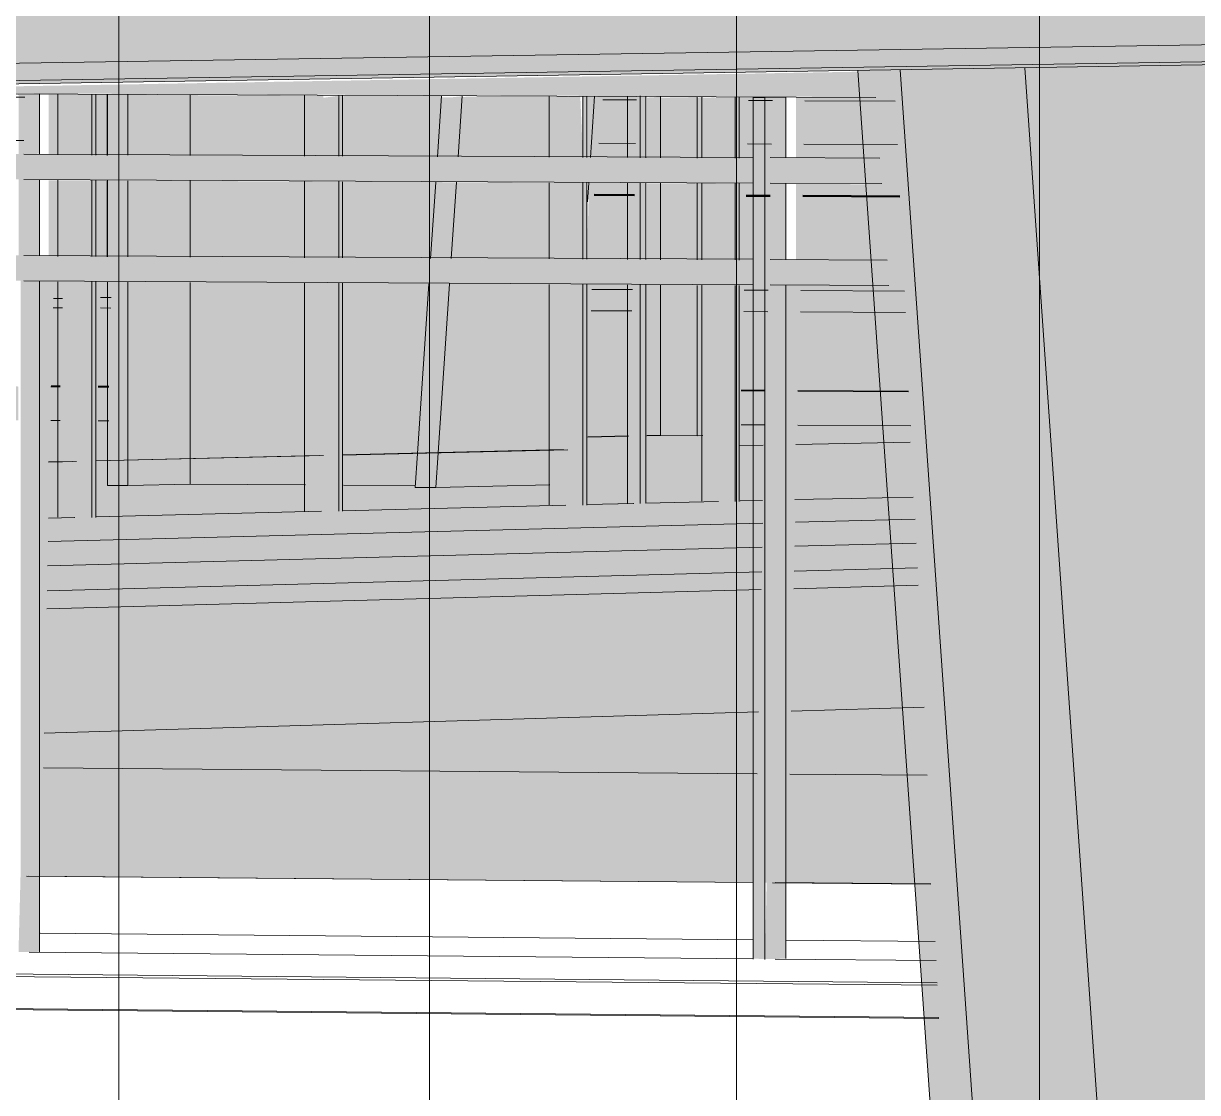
# Model space of a CAD drawing. Header units: inches. Extents: x 31213 to 31218, y -65 to 66.
# Drawn here: x 31217.63098 to 31217.64508, y 65.97853 to 65.99137 of the extents above; entities that cross this region are included whole.
import ezdxf

# ---------------------------------------------------------------- set-up
doc = ezdxf.new("R2010")
doc.units = ezdxf.units.IN
doc.header["$MEASUREMENT"] = 0
for name, pattern in [('Center 1_4_', [0.53125, 0.25, -0.09375, 0.09375, -0.09375]), ('Dash 1_16_', [0.125, 0.0625, -0.0625]), ('Hidden', [0.28125, 0.1875, -0.09375])]:
    doc.linetypes.add(name, pattern=pattern)
for name, color, linetype, lineweight in [('A-DETL', 90, 'Continuous', 9), ('A-FLOR', 192, 'Continuous', 13), ('A-FLOR-CLRS', 90, 'Dash 1_16_', 9), ('A-FLOR-HRAL', 11, 'Continuous', 9), ('A-FLOR-OTLN', 90, 'Continuous', 9), ('A-GLAZ-CURT', 52, 'Continuous', 9), ('A-GLAZ-CWMG', 51, 'Continuous', 9), ('A-PROP-SBCK', 71, 'Hidden', 50), ('A-WALL-PATT', 111, 'Continuous', 13), ('C-BLDG-PADS', 91, 'Continuous', 9), ('C-TOPO', 7, 'Continuous', 9), ('PROP', 3, 'Center 1_4_', 9), ('S-BEAM', 12, 'Continuous', 9), ('S-COLS', 52, 'Continuous', 9)]:
    doc.layers.add(name, color=color, linetype=linetype, lineweight=lineweight)

# ---------------------------------------------------------------- blocks, each defined once
blk = doc.blocks.new('FP_101-Looking South West')
at = {"layer": 'A-WALL-PATT', "lineweight": 9}
for p, q in [((-31660.208211, 65.970326), (-31660.208211, 66.148249)), ((-31660.204479, 65.970517), (-31660.204479, 66.147288)), ((-31660.200794, 65.970706), (-31660.200794, 66.146347)), ((-31660.197156, 65.970892), (-31660.197156, 66.145417))]:
    blk.add_line(p, q, dxfattribs=at)

msp = doc.modelspace()

# ---------------------------------------------------------------- hatches: boundary and pattern name
at = {"layer": 'A-FLOR-HRAL', "lineweight": 5}
h = msp.add_hatch(color=256, dxfattribs=at)
h.paths.add_polyline_path([(31217.794744, 65.989808), (31217.794686, 65.989854), (31217.794625, 65.990022), (31217.794612, 65.990171), (31217.776211, 65.99025), (31217.776211, 65.98989), (31217.79471, 65.989808)], flags=0)
h.paths.add_polyline_path([(31217.641216, 65.990489), (31217.641194, 65.990797), (31217.626934, 65.99055), (31217.641169, 65.990489)], flags=0)
at = {"layer": 'A-FLOR-HRAL', "lineweight": 5, "transparency": 33554466}
h = msp.add_hatch(color=256, dxfattribs=at)
h.paths.add_polyline_path([(31217.628628, 65.986042), (31217.630892, 65.986096), (31217.630892, 65.988274), (31217.628628, 65.988274), (31217.628628, 65.987376)], flags=0)
h.paths.add_polyline_path([(31217.631285, 65.986105), (31217.631622, 65.986113), (31217.631622, 65.98827), (31217.631285, 65.988272), (31217.631285, 65.987376)], flags=0)
h.paths.add_polyline_path([(31217.631622, 65.988578), (31217.631622, 65.989489), (31217.631285, 65.989491), (31217.631285, 65.98858)], flags=0)
h.paths.add_polyline_path([(31217.630892, 65.988582), (31217.630892, 65.989493), (31217.628628, 65.989504), (31217.628628, 65.988594)], flags=0)
h.paths.add_polyline_path([(31217.631622, 65.989797), (31217.631622, 65.990522), (31217.628628, 65.990525), (31217.628628, 65.989811), (31217.630892, 65.9898), (31217.630892, 65.990518), (31217.631285, 65.990518), (31217.631285, 65.989798)], flags=0)
at = {"layer": 'A-FLOR-HRAL', "lineweight": 5}
h = msp.add_hatch(color=256, dxfattribs=at)
h.paths.add_polyline_path([(31217.63105, 65.98022), (31217.631177, 65.980224), (31217.631177, 65.98113), (31217.630948, 65.981132), (31217.630924, 65.980221)], flags=0)
h.paths.add_polyline_path([(31217.630987, 65.988587), (31217.631177, 65.988591), (31217.631177, 65.989499), (31217.630924, 65.9895), (31217.630924, 65.988587)], flags=0)
h.paths.add_polyline_path([(31217.630987, 65.989805), (31217.631177, 65.989808), (31217.631177, 65.990529), (31217.630924, 65.990525), (31217.630924, 65.989805)], flags=0)
h = msp.add_hatch(color=256, dxfattribs=at)
h.paths.add_polyline_path([(31217.631395, 65.985435), (31217.631805, 65.985439), (31217.631805, 65.988269), (31217.631622, 65.98827), (31217.631622, 65.986113), (31217.631395, 65.986108), (31217.631395, 65.985442)], flags=0)
h.paths.add_polyline_path([(31217.631622, 65.988578), (31217.631622, 65.989489), (31217.631395, 65.98949), (31217.631395, 65.98858)], flags=0)
h.paths.add_polyline_path([(31217.631622, 65.989797), (31217.631622, 65.990522), (31217.631395, 65.990518), (31217.631395, 65.989798)], flags=0)
at = {"layer": 'A-FLOR-HRAL', "lineweight": 5, "transparency": 33554466}
h = msp.add_hatch(color=256, dxfattribs=at)
h.paths.add_polyline_path([(31217.631622, 65.986113), (31217.631622, 65.98827), (31217.63157, 65.988271), (31217.63157, 65.986113)], flags=0)
h.paths.add_polyline_path([(31217.631622, 65.988578), (31217.631622, 65.989489), (31217.63157, 65.989489), (31217.63157, 65.988579)], flags=0)
h.paths.add_polyline_path([(31217.631622, 65.989797), (31217.631622, 65.990522), (31217.63157, 65.990518), (31217.63157, 65.989797)], flags=0)
at = {"layer": 'A-FLOR-HRAL', "lineweight": 5}
h = msp.add_hatch(color=256, dxfattribs=at)
h.paths.add_polyline_path([(31217.631805, 65.988577), (31217.631805, 65.989488), (31217.631622, 65.989489), (31217.631622, 65.988578)], flags=0)
h.paths.add_polyline_path([(31217.631805, 65.989796), (31217.631805, 65.990521), (31217.631622, 65.990518), (31217.631622, 65.989797)], flags=0)
at = {"layer": 'A-FLOR-HRAL', "lineweight": 5, "transparency": 33554466}
h = msp.add_hatch(color=256, dxfattribs=at)
h.paths.add_polyline_path([(31217.631622, 65.986113), (31217.634585, 65.986184), (31217.634585, 65.988254), (31217.631622, 65.98827), (31217.631622, 65.987376)], flags=0)
h.paths.add_polyline_path([(31217.634585, 65.988562), (31217.634585, 65.989474), (31217.631622, 65.989489), (31217.631622, 65.988578), (31217.632769, 65.988572)], flags=0)
h.paths.add_polyline_path([(31217.634585, 65.989782), (31217.634585, 65.990506), (31217.631622, 65.990518), (31217.631622, 65.989797), (31217.632769, 65.989791)], flags=0)
at = {"layer": 'A-FLOR-HRAL', "lineweight": 5}
h = msp.add_hatch(color=256, dxfattribs=at)
h.paths.add_polyline_path([(31217.631852, 65.988577), (31217.631852, 65.989488), (31217.631805, 65.989488), (31217.631805, 65.988577)], flags=0)
h.paths.add_polyline_path([(31217.631852, 65.989796), (31217.631852, 65.990521), (31217.631805, 65.990518), (31217.631805, 65.989796)], flags=0)
h = msp.add_hatch(color=256, dxfattribs=at)
h.paths.add_polyline_path([(31217.634359, 65.98551), (31217.634768, 65.985514), (31217.634768, 65.988253), (31217.634585, 65.988225), (31217.634585, 65.986184), (31217.634359, 65.986179), (31217.634359, 65.985516)], flags=0)
h.paths.add_polyline_path([(31217.634585, 65.988562), (31217.634585, 65.989474), (31217.634359, 65.989476), (31217.634359, 65.988564)], flags=0)
h.paths.add_polyline_path([(31217.634585, 65.989782), (31217.634585, 65.990506), (31217.634359, 65.990503), (31217.634359, 65.989783)], flags=0)
at = {"layer": 'A-FLOR-HRAL', "lineweight": 5, "transparency": 33554466}
h = msp.add_hatch(color=256, dxfattribs=at)
h.paths.add_polyline_path([(31217.634585, 65.986184), (31217.634585, 65.988254), (31217.634534, 65.988225), (31217.634534, 65.986184)], flags=0)
h.paths.add_polyline_path([(31217.634585, 65.988562), (31217.634585, 65.989474), (31217.634534, 65.989475), (31217.634534, 65.988563)], flags=0)
h.paths.add_polyline_path([(31217.634585, 65.989782), (31217.634585, 65.990506), (31217.634534, 65.990503), (31217.634534, 65.989783)], flags=0)
at = {"layer": 'A-FLOR-HRAL', "lineweight": 5}
h = msp.add_hatch(color=256, dxfattribs=at)
h.paths.add_polyline_path([(31217.634768, 65.988561), (31217.634768, 65.989474), (31217.634585, 65.989474), (31217.634585, 65.988562)], flags=0)
h.paths.add_polyline_path([(31217.634768, 65.989782), (31217.634759, 65.990505), (31217.634585, 65.99048), (31217.634585, 65.989782)], flags=0)
at = {"layer": 'A-FLOR-HRAL', "lineweight": 5, "transparency": 33554466}
h = msp.add_hatch(color=256, dxfattribs=at)
h.paths.add_polyline_path([(31217.634585, 65.986184), (31217.637518, 65.986254), (31217.637518, 65.988238), (31217.634585, 65.988225), (31217.634585, 65.987376)], flags=0)
h.paths.add_polyline_path([(31217.637518, 65.988547), (31217.637518, 65.98946), (31217.634585, 65.989474), (31217.634585, 65.988562), (31217.637155, 65.988549)], flags=0)
h.paths.add_polyline_path([(31217.637518, 65.989768), (31217.637518, 65.990493), (31217.634585, 65.99048), (31217.634585, 65.989782), (31217.637155, 65.98977)], flags=0)
at = {"layer": 'A-FLOR-HRAL', "lineweight": 5}
h = msp.add_hatch(color=256, dxfattribs=at)
h.paths.add_polyline_path([(31217.634814, 65.988561), (31217.634814, 65.989473), (31217.634768, 65.989474), (31217.634768, 65.988561)], flags=0)
h.paths.add_polyline_path([(31217.634814, 65.989781), (31217.634814, 65.990505), (31217.634768, 65.990503), (31217.634768, 65.989782)], flags=0)
h = msp.add_hatch(color=256, dxfattribs=at)
h.paths.add_polyline_path([(31217.637293, 65.985583), (31217.6377, 65.985587), (31217.6377, 65.988237), (31217.637518, 65.988225), (31217.637518, 65.986254), (31217.637293, 65.986249), (31217.637293, 65.98559)], flags=0)
h.paths.add_polyline_path([(31217.637518, 65.988547), (31217.637518, 65.98946), (31217.637293, 65.989461), (31217.637293, 65.988548)], flags=0)
h.paths.add_polyline_path([(31217.637518, 65.989768), (31217.637518, 65.990493), (31217.637293, 65.99049), (31217.637293, 65.989769)], flags=0)
h = msp.add_hatch(color=256, dxfattribs=at)
h.paths.add_polyline_path([(31217.6377, 65.988546), (31217.6377, 65.989459), (31217.637518, 65.98946), (31217.637518, 65.988547)], flags=0)
h.paths.add_polyline_path([(31217.6377, 65.989767), (31217.637669, 65.990493), (31217.637518, 65.990492), (31217.637518, 65.989768)], flags=0)
h = msp.add_hatch(color=256, dxfattribs=at)
h.paths.add_polyline_path([(31217.637746, 65.988545), (31217.637746, 65.989459), (31217.6377, 65.989459), (31217.6377, 65.988546)], flags=0)
h.paths.add_polyline_path([(31217.637746, 65.989767), (31217.637746, 65.990493), (31217.6377, 65.990493), (31217.6377, 65.989767)], flags=0)
h = msp.add_hatch(color=256, dxfattribs=at)
h.paths.add_polyline_path([(31217.638387, 65.988542), (31217.638387, 65.989456), (31217.638235, 65.989456), (31217.638235, 65.988543)], flags=0)
h.paths.add_polyline_path([(31217.638387, 65.989764), (31217.638387, 65.990494), (31217.638235, 65.990493), (31217.638235, 65.989765)], flags=0)
h = msp.add_hatch(color=256, dxfattribs=at)
h.paths.add_polyline_path([(31217.638455, 65.988542), (31217.638455, 65.989455), (31217.638387, 65.989456), (31217.638387, 65.988542)], flags=0)
h.paths.add_polyline_path([(31217.638455, 65.989764), (31217.638455, 65.990494), (31217.638387, 65.990493), (31217.638387, 65.989764)], flags=0)
h = msp.add_hatch(color=256, dxfattribs=at)
h.paths.add_polyline_path([(31217.639529, 65.988536), (31217.639529, 65.98945), (31217.639128, 65.989452), (31217.639128, 65.988538)], flags=0)
h.paths.add_polyline_path([(31217.639529, 65.989759), (31217.639529, 65.990484), (31217.639128, 65.990483), (31217.639128, 65.989761)], flags=0)
at = {"layer": 'A-FLOR-HRAL', "lineweight": 5, "transparency": 33554466}
h = msp.add_hatch(color=256, dxfattribs=at)
h.paths.add_polyline_path([(31217.639281, 65.986298), (31217.639281, 65.988228), (31217.639232, 65.988225), (31217.639232, 65.986298)], flags=0)
h.paths.add_polyline_path([(31217.639281, 65.988537), (31217.639281, 65.989451), (31217.639232, 65.989452), (31217.639232, 65.988537)], flags=0)
h.paths.add_polyline_path([(31217.639281, 65.98976), (31217.639281, 65.990488), (31217.639232, 65.990483), (31217.639232, 65.98976)], flags=0)
h = msp.add_hatch(color=256, dxfattribs=at)
h.paths.add_polyline_path([(31217.639281, 65.986298), (31217.639866, 65.986309), (31217.639866, 65.988225), (31217.639281, 65.988225), (31217.639281, 65.987376)], flags=0)
h.paths.add_polyline_path([(31217.640257, 65.986317), (31217.641629, 65.986344), (31217.641498, 65.988216), (31217.640257, 65.988223), (31217.640257, 65.987376)], flags=0)
h.paths.add_polyline_path([(31217.641476, 65.988525), (31217.641412, 65.989441), (31217.640257, 65.989446), (31217.640257, 65.988532)], flags=0)
h.paths.add_polyline_path([(31217.639866, 65.988534), (31217.639866, 65.989448), (31217.639281, 65.989451), (31217.639281, 65.988537)], flags=0)
h.paths.add_polyline_path([(31217.641391, 65.98975), (31217.64134, 65.990481), (31217.639281, 65.990483), (31217.639281, 65.98976), (31217.639866, 65.989757), (31217.639866, 65.990478), (31217.640257, 65.990481), (31217.640257, 65.989755)], flags=0)
at = {"layer": 'A-FLOR-HRAL', "lineweight": 5}
h = msp.add_hatch(color=256, dxfattribs=at)
h.paths.add_polyline_path([(31217.639577, 65.988536), (31217.639577, 65.98945), (31217.639529, 65.98945), (31217.639529, 65.988536)], flags=0)
h.paths.add_polyline_path([(31217.639577, 65.989758), (31217.639577, 65.990484), (31217.639529, 65.990483), (31217.639529, 65.989759)], flags=0)
for points in [[(31217.639885, 65.980138), (31217.639885, 65.990485), (31217.639744, 65.990486), (31217.639744, 65.98014)], [(31217.631177, 65.98113), (31217.631177, 65.988282), (31217.630948, 65.988283), (31217.630948, 65.981132)], [(31217.631395, 65.986108), (31217.631622, 65.986113), (31217.631622, 65.98827), (31217.631395, 65.988272), (31217.631395, 65.987376)], [(31217.631805, 65.985446), (31217.631852, 65.985447), (31217.631852, 65.988269), (31217.631805, 65.988269), (31217.631805, 65.98561)], [(31217.634359, 65.986179), (31217.634585, 65.986184), (31217.634585, 65.988254), (31217.634359, 65.988225), (31217.634359, 65.987376)], [(31217.634768, 65.98552), (31217.634814, 65.985521), (31217.634814, 65.988253), (31217.634768, 65.988225), (31217.634768, 65.98561)], [(31217.637293, 65.986249), (31217.637518, 65.986254), (31217.637518, 65.988238), (31217.637293, 65.988225), (31217.637293, 65.987376)], [(31217.6377, 65.985594), (31217.637746, 65.98561), (31217.637746, 65.988237), (31217.6377, 65.988225), (31217.6377, 65.98561)], [(31217.638235, 65.985607), (31217.638387, 65.985608), (31217.638387, 65.988233), (31217.638235, 65.988225), (31217.638235, 65.985609)], [(31217.638387, 65.985611), (31217.638455, 65.985612), (31217.638455, 65.988233), (31217.638387, 65.988225), (31217.638387, 65.985935)], [(31217.639128, 65.985628), (31217.639529, 65.985632), (31217.639529, 65.988227), (31217.639128, 65.988225), (31217.639128, 65.985635)], [(31217.639529, 65.985638), (31217.639577, 65.985639), (31217.639577, 65.988227), (31217.639529, 65.988225), (31217.639529, 65.985935)], [(31217.640135, 65.981052), (31217.640135, 65.988233), (31217.639907, 65.988234), (31217.639907, 65.981054)]]:
    msp.add_hatch(color=256, dxfattribs=at).paths.add_polyline_path(points, flags=0)
h = msp.add_hatch(color=256, dxfattribs=at)
h.paths.add_polyline_path([(31217.64001, 65.980137), (31217.640135, 65.980142), (31217.640135, 65.981052), (31217.639907, 65.981054), (31217.639885, 65.980138)], flags=0)
h.paths.add_polyline_path([(31217.639947, 65.98854), (31217.640135, 65.988543), (31217.640135, 65.989455), (31217.639885, 65.989457), (31217.639885, 65.98854)], flags=0)
h.paths.add_polyline_path([(31217.639947, 65.989762), (31217.640135, 65.989765), (31217.640135, 65.990489), (31217.639885, 65.990485), (31217.639885, 65.989762)], flags=0)
h = msp.add_hatch(color=256, dxfattribs=at)
h.paths.add_polyline_path([(31217.79471, 65.9887), (31217.79471, 65.989027), (31217.776211, 65.989115), (31217.776211, 65.98879), (31217.794638, 65.9887)], flags=0)
h.paths.add_polyline_path([(31217.641289, 65.98945), (31217.641267, 65.989756), (31217.601311, 65.989945), (31217.601311, 65.989645), (31217.637038, 65.989471)], flags=0)
h = msp.add_hatch(color=256, dxfattribs=at)
h.paths.add_polyline_path([(31217.79471, 65.987389), (31217.79471, 65.987717), (31217.776211, 65.987815), (31217.776211, 65.98749), (31217.794638, 65.98739)], flags=0)
h.paths.add_polyline_path([(31217.641374, 65.988226), (31217.641353, 65.988532), (31217.601311, 65.988745), (31217.601311, 65.988445), (31217.637038, 65.98825)], flags=0)
at = {"layer": 'A-FLOR-HRAL', "lineweight": 5, "transparency": 33554466}
for points in [[(31217.639907, 65.981054), (31217.639907, 65.988235), (31217.630948, 65.988284), (31217.630948, 65.981132), (31217.637038, 65.981079)], [(31217.641877, 65.981036), (31217.641374, 65.988227), (31217.639907, 65.988235), (31217.639907, 65.981054)], [(31217.639907, 65.981054), (31217.639939, 65.981055), (31217.639907, 65.985953)]]:
    msp.add_hatch(color=256, dxfattribs=at).paths.add_polyline_path(points, flags=0)
at = {"layer": 'A-GLAZ-CURT', "transparency": 33554458}
h = msp.add_hatch(color=256, dxfattribs=at)
h.paths.add_polyline_path([(31217.638633, 65.98854), (31217.638633, 65.989454), (31217.638469, 65.989454), (31217.638469, 65.988541)], flags=0)
h.paths.add_polyline_path([(31217.638248, 65.988542), (31217.638248, 65.989455), (31217.637774, 65.989458), (31217.637759, 65.988903), (31217.637759, 65.988544)], flags=0)
h.paths.add_polyline_path([(31217.638633, 65.989762), (31217.638633, 65.990204), (31217.638469, 65.990204), (31217.638469, 65.989763)], flags=0)
h.paths.add_polyline_path([(31217.638248, 65.989764), (31217.638248, 65.990493), (31217.637844, 65.990492), (31217.637795, 65.989766)], flags=0)
h.paths.add_polyline_path([(31217.638053, 65.993603), (31217.638633, 65.993612), (31217.638633, 66.002247), (31217.638053, 65.993605)], flags=0)
h = msp.add_hatch(color=256, dxfattribs=at)
h.paths.add_polyline_path([(31217.637759, 65.986404), (31217.638248, 65.986416), (31217.638248, 65.988233), (31217.637759, 65.988224), (31217.637759, 65.987375)], flags=0)
h.paths.add_polyline_path([(31217.638469, 65.986421), (31217.638633, 65.986425), (31217.638633, 65.988231), (31217.638469, 65.988224), (31217.638469, 65.987375)], flags=0)
at = {"layer": 'A-GLAZ-CWMG', "lineweight": 5}
h = msp.add_hatch(color=256, dxfattribs=at)
h.paths.add_polyline_path([(31217.639072, 65.988537), (31217.639072, 65.989451), (31217.638633, 65.989454), (31217.638633, 65.98854)], flags=0)
h.paths.add_polyline_path([(31217.639072, 65.98976), (31217.639072, 65.99049), (31217.638633, 65.990482), (31217.638633, 65.989762)], flags=0)
h.paths.add_polyline_path([(31217.638633, 65.993609), (31217.639072, 65.993621), (31217.639072, 66.006046), (31217.638888, 66.006046), (31217.638633, 66.002247), (31217.638633, 65.993612)], flags=0)
h = msp.add_hatch(color=256, dxfattribs=at)
h.paths.add_polyline_path([(31217.639141, 65.988537), (31217.639141, 65.989451), (31217.639072, 65.989451), (31217.639072, 65.988537)], flags=0)
h.paths.add_polyline_path([(31217.639141, 65.98976), (31217.639141, 65.990489), (31217.639072, 65.990482), (31217.639072, 65.98976)], flags=0)
h.paths.add_polyline_path([(31217.639072, 65.993615), (31217.639246, 65.993645), (31217.639246, 66.006044), (31217.639072, 66.006046), (31217.639072, 65.993618)], flags=0)
h = msp.add_hatch(color=256, dxfattribs=at)
h.paths.add_polyline_path([(31217.638633, 65.98854), (31217.638633, 65.989454), (31217.638469, 65.989454), (31217.638469, 65.988541)], flags=0)
h.paths.add_polyline_path([(31217.638633, 65.989762), (31217.638633, 65.990494), (31217.638469, 65.990482), (31217.638469, 65.989763)], flags=0)
h.paths.add_polyline_path([(31217.638292, 65.993605), (31217.638633, 65.993612), (31217.638633, 66.002247), (31217.638292, 65.997162), (31217.638292, 65.993605)], flags=0)
h = msp.add_hatch(color=256, dxfattribs=at)
h.paths.add_polyline_path([(31217.631988, 65.988572), (31217.631988, 65.989483), (31217.63191, 65.989483), (31217.63191, 65.988572)], flags=0)
h.paths.add_polyline_path([(31217.631453, 65.988575), (31217.631453, 65.989486), (31217.631343, 65.989486), (31217.631343, 65.988575)], flags=0)
h.paths.add_polyline_path([(31217.631988, 65.989791), (31217.631988, 65.990516), (31217.63191, 65.990513), (31217.63191, 65.989791)], flags=0)
h.paths.add_polyline_path([(31217.631453, 65.989793), (31217.631453, 65.990518), (31217.631343, 65.990513), (31217.631343, 65.989794)], flags=0)
h = msp.add_hatch(color=256, dxfattribs=at)
h.paths.add_polyline_path([(31217.632037, 65.988571), (31217.632037, 65.989483), (31217.631988, 65.989483), (31217.631988, 65.988572)], flags=0)
h.paths.add_polyline_path([(31217.632037, 65.98979), (31217.632037, 65.990516), (31217.631988, 65.990513), (31217.631988, 65.989791)], flags=0)
for points in [[(31217.638633, 65.986425), (31217.638633, 65.988231), (31217.638469, 65.988224), (31217.638469, 65.986426)], [(31217.639072, 65.986422), (31217.639072, 65.988228), (31217.638633, 65.988224), (31217.638633, 65.986425)], [(31217.639072, 65.986422), (31217.639141, 65.986424), (31217.639141, 65.988228), (31217.639072, 65.988224), (31217.639072, 65.987375)]]:
    msp.add_hatch(color=256, dxfattribs=at).paths.add_polyline_path(points, flags=0)
h = msp.add_hatch(color=256, dxfattribs=at)
h.paths.add_polyline_path([(31217.632007, 65.986601), (31217.632007, 65.987007), (31217.63188, 65.987007), (31217.63188, 65.986601)], flags=0)
h.paths.add_polyline_path([(31217.631423, 65.986604), (31217.631423, 65.98701), (31217.631313, 65.987011), (31217.631313, 65.986605)], flags=0)
h.paths.add_polyline_path([(31217.630921, 65.986607), (31217.630921, 65.987013), (31217.629663, 65.987021), (31217.629663, 65.986615)], flags=0)
at = {"layer": 'A-GLAZ-CWMG'}
h = msp.add_hatch(color=256, dxfattribs=at)
h.paths.add_polyline_path([(31217.641639, 65.986541), (31217.64161, 65.986949), (31217.640281, 65.986957), (31217.640281, 65.986549), (31217.641564, 65.986541)], flags=0)
h.paths.add_polyline_path([(31217.63989, 65.986552), (31217.63989, 65.986959), (31217.639602, 65.986961), (31217.639602, 65.986553)], flags=0)
at = {"layer": 'S-BEAM', "lineweight": 5}
h = msp.add_hatch(color=256, dxfattribs=at)
h.paths.add_polyline_path([(31217.601123, 65.990429), (31217.652157, 65.991228), (31217.652157, 65.992226), (31217.601123, 65.991518), (31217.601123, 65.990573)], flags=0)
h.paths.add_polyline_path([(31217.776162, 65.993171), (31217.801744, 65.993572), (31217.801744, 65.994303), (31217.776162, 65.993948)], flags=0)
h.paths.add_polyline_path([(31217.891116, 65.994972), (31217.903958, 65.995173), (31217.903958, 65.995722), (31217.891116, 65.995543), (31217.891116, 65.995064)], flags=0)
h = msp.add_hatch(color=256, dxfattribs=at)
h.paths.add_polyline_path([(31217.601123, 65.990209), (31217.652384, 65.99103), (31217.652157, 65.991228), (31217.601123, 65.990429), (31217.601123, 65.99023)], flags=0)
h.paths.add_polyline_path([(31217.776162, 65.993014), (31217.801843, 65.993425), (31217.801673, 65.99357), (31217.776162, 65.993171)], flags=0)
h.paths.add_polyline_path([(31217.891116, 65.994856), (31217.904092, 65.995064), (31217.903958, 65.995173), (31217.891116, 65.994972)], flags=0)
msp.add_hatch(color=256, dxfattribs=at).paths.add_polyline_path([(31217.601123, 65.990169), (31217.652356, 65.990993), (31217.652384, 65.99103), (31217.601123, 65.990209)], flags=0)
at = {"layer": 'S-COLS', "lineweight": 5}
h = msp.add_hatch(color=256, dxfattribs=at)
h.paths.add_polyline_path([(31217.646791, 65.971482), (31217.650002, 65.971645), (31217.64997, 65.990955), (31217.643006, 65.990842), (31217.644358, 65.971514)], flags=0)
h.paths.add_polyline_path([(31217.642822, 65.993465), (31217.650002, 65.993548), (31217.64997, 66.012263), (31217.641494, 66.012449), (31217.642751, 65.99448)], flags=0)
h.paths.add_polyline_path([(31217.650002, 66.01499), (31217.64997, 66.033571), (31217.639974, 66.034172), (31217.6413, 66.015224), (31217.64997, 66.014991)], flags=0)
h.paths.add_polyline_path([(31217.650002, 66.036432), (31217.64997, 66.054879), (31217.638446, 66.056012), (31217.639769, 66.0371), (31217.64997, 66.036434)], flags=0)
h.paths.add_polyline_path([(31217.650002, 66.057874), (31217.64997, 66.076187), (31217.63691, 66.07797), (31217.63823, 66.059095), (31217.64997, 66.057878)], flags=0)
h.paths.add_polyline_path([(31217.650002, 66.079316), (31217.64997, 66.097495), (31217.635365, 66.100046), (31217.636683, 66.081209), (31217.64997, 66.079321)], flags=0)
h.paths.add_polyline_path([(31217.650002, 66.100758), (31217.650002, 66.118797), (31217.636042, 66.121768), (31217.634743, 66.120375), (31217.635042, 66.120312), (31217.63434, 66.119644), (31217.633998, 66.119577), (31217.635127, 66.103443), (31217.64997, 66.100764)], flags=0)
h.paths.add_polyline_path([(31217.650002, 66.1222), (31217.650002, 66.136732), (31217.638745, 66.124665), (31217.645598, 66.123164)], flags=0)
h = msp.add_hatch(color=256, dxfattribs=at)
h.paths.add_polyline_path([(31217.642862, 65.971439), (31217.641508, 65.990818), (31217.641002, 65.99081), (31217.642355, 65.971446)], flags=0)
h.paths.add_polyline_path([(31217.640818, 65.993442), (31217.641324, 65.993448), (31217.639993, 66.012482), (31217.639486, 66.012493), (31217.640745, 65.99448)], flags=0)
h.paths.add_polyline_path([(31217.639798, 66.015264), (31217.63847, 66.034262), (31217.637962, 66.034292), (31217.639291, 66.015278)], flags=0)
h.paths.add_polyline_path([(31217.638265, 66.037198), (31217.636939, 66.056159), (31217.63643, 66.056209), (31217.637757, 66.037231)], flags=0)
h.paths.add_polyline_path([(31217.636723, 66.05925), (31217.6354, 66.078174), (31217.63489, 66.078244), (31217.636214, 66.059303)], flags=0)
h.paths.add_polyline_path([(31217.635172, 66.081422), (31217.633852, 66.100309), (31217.633341, 66.100398), (31217.634662, 66.081495)], flags=0)
h.paths.add_polyline_path([(31217.633614, 66.103715), (31217.632483, 66.11989), (31217.632013, 66.119387), (31217.633103, 66.103807)], flags=0)
h = msp.add_hatch(color=256, dxfattribs=at)
h.paths.add_polyline_path([(31217.642862, 65.971439), (31217.644357, 65.971531), (31217.643006, 65.990842), (31217.641508, 65.990818), (31217.642856, 65.97153)], flags=0)
h.paths.add_polyline_path([(31217.641324, 65.993448), (31217.642822, 65.993465), (31217.641494, 66.012449), (31217.639993, 66.012482), (31217.641251, 65.99448)], flags=0)
h.paths.add_polyline_path([(31217.6413, 66.015224), (31217.639974, 66.034172), (31217.63847, 66.034262), (31217.639798, 66.015264), (31217.641225, 66.015226)], flags=0)
h.paths.add_polyline_path([(31217.639769, 66.0371), (31217.638446, 66.056012), (31217.636939, 66.056159), (31217.638265, 66.037198)], flags=0)
h.paths.add_polyline_path([(31217.63823, 66.059095), (31217.63691, 66.07797), (31217.6354, 66.078174), (31217.636723, 66.05925), (31217.636851, 66.059237)], flags=0)
h.paths.add_polyline_path([(31217.636683, 66.081209), (31217.635365, 66.100046), (31217.633852, 66.100309), (31217.635172, 66.081422)], flags=0)
h.paths.add_polyline_path([(31217.635127, 66.103443), (31217.633998, 66.119577), (31217.632483, 66.11989), (31217.633614, 66.103715), (31217.633997, 66.103646)], flags=0)
h = msp.add_hatch(color=256, dxfattribs=at)
h.paths.add_polyline_path([(31217.637792, 65.989766), (31217.637841, 65.990492), (31217.637756, 65.990492), (31217.637756, 65.989767)], flags=0)
h.paths.add_polyline_path([(31217.636457, 65.993583), (31217.638049, 65.993606), (31217.63932, 66.012532), (31217.63773, 66.012566), (31217.636458, 65.993588)], flags=0)
h.paths.add_polyline_path([(31217.639506, 66.015315), (31217.639558, 66.01608), (31217.638745, 66.027695), (31217.637917, 66.015357)], flags=0)
h = msp.add_hatch(color=256, dxfattribs=at)
h.paths.add_polyline_path([(31217.632237, 65.985823), (31217.632237, 65.986126), (31217.631991, 65.986112), (31217.631991, 65.985825)], flags=0)
h.paths.add_polyline_path([(31217.632237, 65.988574), (31217.632237, 65.989485), (31217.631991, 65.989486), (31217.631991, 65.988575)], flags=0)
h.paths.add_polyline_path([(31217.632237, 65.989793), (31217.632237, 65.990518), (31217.631991, 65.990517), (31217.631991, 65.989794)], flags=0)
h = msp.add_hatch(color=256, dxfattribs=at)
h.paths.add_polyline_path([(31217.632237, 65.985823), (31217.632983, 65.985842), (31217.632983, 65.986144), (31217.632237, 65.986112), (31217.632237, 65.98594)], flags=0)
h.paths.add_polyline_path([(31217.632983, 65.98857), (31217.632983, 65.989482), (31217.632237, 65.989485), (31217.632237, 65.988574), (31217.632782, 65.988571)], flags=0)
h.paths.add_polyline_path([(31217.632983, 65.989789), (31217.632983, 65.990514), (31217.632237, 65.990517), (31217.632237, 65.989793), (31217.632782, 65.98979)], flags=0)
h = msp.add_hatch(color=256, dxfattribs=at)
h.paths.add_polyline_path([(31217.63569, 65.985824), (31217.635688, 65.986209), (31217.634825, 65.986183), (31217.634825, 65.98583), (31217.635688, 65.985824)], flags=0)
h.paths.add_polyline_path([(31217.63437, 65.985833), (31217.63437, 65.986177), (31217.632983, 65.986144), (31217.632983, 65.985842)], flags=0)
h.paths.add_polyline_path([(31217.635873, 65.988555), (31217.635934, 65.989467), (31217.634825, 65.989472), (31217.634825, 65.98856), (31217.635688, 65.988556)], flags=0)
h.paths.add_polyline_path([(31217.63437, 65.988563), (31217.63437, 65.989475), (31217.632983, 65.989482), (31217.632983, 65.98857)], flags=0)
h.paths.add_polyline_path([(31217.635955, 65.989775), (31217.636003, 65.990503), (31217.634825, 65.990502), (31217.634825, 65.98978), (31217.635936, 65.989775)], flags=0)
h.paths.add_polyline_path([(31217.63437, 65.989783), (31217.63437, 65.990506), (31217.632983, 65.990507), (31217.632983, 65.989789)], flags=0)
h = msp.add_hatch(color=256, dxfattribs=at)
h.paths.add_polyline_path([(31217.635935, 65.985799), (31217.635963, 65.986216), (31217.635713, 65.986183), (31217.635688, 65.985801)], flags=0)
h.paths.add_polyline_path([(31217.63612, 65.988553), (31217.636181, 65.989466), (31217.635933, 65.989467), (31217.635872, 65.988555)], flags=0)
h.paths.add_polyline_path([(31217.636202, 65.989774), (31217.63625, 65.990499), (31217.636001, 65.990474), (31217.635954, 65.989775)], flags=0)
h = msp.add_hatch(color=256, dxfattribs=at)
h.paths.add_polyline_path([(31217.635935, 65.985799), (31217.637303, 65.985833), (31217.637303, 65.986248), (31217.635963, 65.986216), (31217.635945, 65.985941)], flags=0)
h.paths.add_polyline_path([(31217.637303, 65.988547), (31217.637303, 65.98946), (31217.636181, 65.989466), (31217.63612, 65.988553), (31217.637165, 65.988548)], flags=0)
h.paths.add_polyline_path([(31217.637303, 65.989769), (31217.637303, 65.990494), (31217.63625, 65.990492), (31217.636202, 65.989774), (31217.637165, 65.989769)], flags=0)
h = msp.add_hatch(color=256, dxfattribs=at)
h.paths.add_polyline_path([(31217.63643, 65.985819), (31217.636541, 65.985822), (31217.636568, 65.98623), (31217.636458, 65.986228), (31217.636438, 65.98594)], flags=0)
h.paths.add_polyline_path([(31217.636724, 65.98855), (31217.636785, 65.989463), (31217.636675, 65.989463), (31217.636613, 65.988551)], flags=0)
h.paths.add_polyline_path([(31217.636806, 65.989771), (31217.636854, 65.990496), (31217.636744, 65.990492), (31217.636695, 65.989772)], flags=0)
for points in [[(31217.631991, 65.98612), (31217.632237, 65.986126), (31217.632237, 65.988266), (31217.631991, 65.988267), (31217.631991, 65.987375)], [(31217.632237, 65.986126), (31217.632983, 65.986144), (31217.632983, 65.988262), (31217.632237, 65.988266), (31217.632237, 65.987375)], [(31217.635715, 65.98621), (31217.635963, 65.986216), (31217.636099, 65.988245), (31217.63585, 65.988224), (31217.635793, 65.987375)], [(31217.635963, 65.986216), (31217.637303, 65.986248), (31217.637303, 65.988238), (31217.636098, 65.988224), (31217.636041, 65.987375)], [(31217.636458, 65.986228), (31217.636568, 65.98623), (31217.636703, 65.988242), (31217.636591, 65.988224), (31217.636535, 65.987375)]]:
    msp.add_hatch(color=256, dxfattribs=at).paths.add_polyline_path(points, flags=0)
h = msp.add_hatch(color=256, dxfattribs=at)
h.paths.add_polyline_path([(31217.632983, 65.986144), (31217.63437, 65.986183), (31217.63437, 65.988254), (31217.632983, 65.988262), (31217.632983, 65.986183)], flags=0)
h.paths.add_polyline_path([(31217.634825, 65.986188), (31217.635716, 65.98621), (31217.635852, 65.988246), (31217.634825, 65.988224), (31217.634825, 65.987375)], flags=0)

# ---------------------------------------------------------------- linework, layer by layer
at = {"layer": 'A-DETL'}
for p, q in [((31217.629741, 65.990493), (31217.631, 65.990487)), ((31217.637938, 65.990457), (31217.638343, 65.990455)), ((31217.639687, 65.990449), (31217.639975, 65.990448)), ((31217.640366, 65.990446), (31217.641451, 65.990441)), ((31217.631341, 65.987959), (31217.63145, 65.987958)), ((31217.631908, 65.987956), (31217.632034, 65.987955)), ((31217.637801, 65.987923), (31217.638289, 65.98792)), ((31217.639632, 65.987913), (31217.63992, 65.987911)), ((31217.640311, 65.987909), (31217.641573, 65.987902))]:
    msp.add_line(p, q, dxfattribs=at)
at = {"layer": 'A-FLOR'}
for p, q in [((31217.638311, 65.985609), (31217.637746, 65.985595)), ((31217.639329, 65.985633), (31217.638452, 65.985612)), ((31217.639858, 65.985645), (31217.639587, 65.985639)), ((31217.64092, 65.985668), (31217.640245, 65.985654)), ((31217.641664, 65.985683), (31217.64092, 65.985668)), ((31217.634563, 65.985515), (31217.631852, 65.985447)), ((31217.637497, 65.985588), (31217.634814, 65.985521)), ((31217.6316, 65.985441), (31217.631285, 65.985433)), ((31217.63105, 65.98022), (31217.639744, 65.98014)), ((31217.64001, 65.980137), (31217.641941, 65.98012))]:
    msp.add_line(p, q, dxfattribs=at)
at = {"layer": 'A-FLOR-CLRS', "linetype": 'Continuous'}
msp.add_line((31217.641954, 65.979852), (31217.601307, 65.980231), dxfattribs=at)
at = {"layer": 'A-FLOR-HRAL'}
for p, q in [((31217.641216, 65.990483), (31217.625973, 65.990551)), ((31217.631177, 65.990529), (31217.630924, 65.990525)), ((31217.631177, 65.989804), (31217.631177, 65.990529)), ((31217.631395, 65.990528), (31217.631395, 65.989795)), ((31217.631805, 65.989793), (31217.631805, 65.990521)), ((31217.631852, 65.989793), (31217.631852, 65.990521)), ((31217.634359, 65.990512), (31217.634359, 65.989781)), ((31217.634768, 65.989779), (31217.634768, 65.990505)), ((31217.634814, 65.989778), (31217.634814, 65.990505)), ((31217.637293, 65.990501), (31217.637293, 65.989767)), ((31217.6377, 65.989765), (31217.6377, 65.990493)), ((31217.637746, 65.989764), (31217.637746, 65.9905)), ((31217.638235, 65.990499), (31217.638235, 65.989762)), ((31217.638387, 65.989761), (31217.638387, 65.990503)), ((31217.638455, 65.989761), (31217.638455, 65.990499)), ((31217.639128, 65.99049), (31217.639128, 65.989758)), ((31217.639529, 65.989756), (31217.639529, 65.990484)), ((31217.639577, 65.989756), (31217.639577, 65.990484)), ((31217.639885, 65.990485), (31217.639744, 65.990486)), ((31217.639744, 65.980134), (31217.639744, 65.990486)), ((31217.640135, 65.990489), (31217.639885, 65.990485)), ((31217.639885, 65.990485), (31217.639885, 65.980133)), ((31217.640135, 65.989761), (31217.640135, 65.990489)), ((31217.630987, 65.989805), (31217.639744, 65.989763)), ((31217.639947, 65.989762), (31217.641267, 65.989756)), ((31217.630987, 65.9895), (31217.639744, 65.989457)), ((31217.631177, 65.988586), (31217.631177, 65.989499)), ((31217.631395, 65.98949), (31217.631395, 65.988576)), ((31217.631805, 65.988574), (31217.631805, 65.989488)), ((31217.631852, 65.988574), (31217.631852, 65.989488)), ((31217.634359, 65.989476), (31217.634359, 65.98856)), ((31217.634768, 65.988558), (31217.634768, 65.989474)), ((31217.634814, 65.988558), (31217.634814, 65.989473)), ((31217.637293, 65.989461), (31217.637293, 65.988545)), ((31217.6377, 65.988542), (31217.6377, 65.989459)), ((31217.637746, 65.988542), (31217.637746, 65.989459)), ((31217.638235, 65.989456), (31217.638235, 65.98854)), ((31217.638387, 65.988539), (31217.638387, 65.989456)), ((31217.638455, 65.988538), (31217.638455, 65.989455)), ((31217.639128, 65.989452), (31217.639128, 65.988535)), ((31217.639529, 65.988533), (31217.639529, 65.98945)), ((31217.639577, 65.988532), (31217.639577, 65.98945)), ((31217.639947, 65.989456), (31217.641289, 65.98945)), ((31217.640135, 65.988538), (31217.640135, 65.989455)), ((31217.630987, 65.988587), (31217.639744, 65.988541)), ((31217.639947, 65.98854), (31217.641353, 65.988532)), ((31217.630987, 65.988283), (31217.639744, 65.988235)), ((31217.631177, 65.98113), (31217.631177, 65.988282)), ((31217.631395, 65.988272), (31217.631395, 65.986108)), ((31217.631805, 65.985439), (31217.631805, 65.988269)), ((31217.631852, 65.98544), (31217.631852, 65.988269)), ((31217.634359, 65.988255), (31217.634359, 65.986179)), ((31217.634768, 65.985514), (31217.634768, 65.988253)), ((31217.634814, 65.985515), (31217.634814, 65.988253)), ((31217.637293, 65.988239), (31217.637293, 65.986249)), ((31217.6377, 65.985587), (31217.6377, 65.988237)), ((31217.637746, 65.985588), (31217.637746, 65.988237)), ((31217.638235, 65.988234), (31217.638235, 65.985609)), ((31217.638387, 65.985608), (31217.638387, 65.988233)), ((31217.638455, 65.98561), (31217.638455, 65.988233)), ((31217.639128, 65.988229), (31217.639128, 65.985635)), ((31217.639529, 65.985632), (31217.639529, 65.988227)), ((31217.639577, 65.985633), (31217.639577, 65.988227)), ((31217.639947, 65.988234), (31217.641374, 65.988226)), ((31217.640135, 65.981052), (31217.640135, 65.988233)), ((31217.639866, 65.98631), (31217.639578, 65.986305)), ((31217.639578, 65.986303), (31217.639866, 65.986309)), ((31217.641629, 65.986345), (31217.640257, 65.986318)), ((31217.640257, 65.986317), (31217.641629, 65.986344)), ((31217.634534, 65.986184), (31217.631852, 65.98612)), ((31217.631852, 65.986119), (31217.634585, 65.986184)), ((31217.634359, 65.986179), (31217.634359, 65.985516)), ((31217.637467, 65.986255), (31217.634814, 65.986191)), ((31217.634814, 65.986189), (31217.637518, 65.986254)), ((31217.637293, 65.986249), (31217.637293, 65.98559)), ((31217.63157, 65.986113), (31217.631285, 65.986107)), ((31217.631285, 65.986105), (31217.631622, 65.986113)), ((31217.631395, 65.986108), (31217.631395, 65.985442)), ((31217.631018, 65.981132), (31217.639744, 65.981055)), ((31217.639744, 65.981056), (31217.631049, 65.981133)), ((31217.631177, 65.980224), (31217.631177, 65.98113)), ((31217.639978, 65.981053), (31217.641877, 65.981036)), ((31217.641877, 65.981038), (31217.640009, 65.981054)), ((31217.640135, 65.980142), (31217.640135, 65.981052))]:
    msp.add_line(p, q, dxfattribs=at)
at = {"layer": 'A-FLOR-OTLN'}
for p, q in [((31217.637746, 65.985595), (31217.638309, 65.985609)), ((31217.631852, 65.985447), (31217.634562, 65.985515)), ((31217.634814, 65.985521), (31217.637495, 65.985588)), ((31217.631279, 65.985152), (31217.639859, 65.985372)), ((31217.631285, 65.985433), (31217.631598, 65.985441)), ((31217.640251, 65.985382), (31217.641688, 65.985419)), ((31217.631273, 65.984861), (31217.639853, 65.985085)), ((31217.640244, 65.985095), (31217.641701, 65.985133)), ((31217.631267, 65.984558), (31217.639847, 65.984786)), ((31217.640238, 65.984797), (31217.641716, 65.984836)), ((31217.640233, 65.984584), (31217.641726, 65.984625)), ((31217.631262, 65.984342), (31217.639842, 65.984574)), ((31217.631231, 65.982851), (31217.63981, 65.983104)), ((31217.640201, 65.983115), (31217.641796, 65.983163)), ((31217.639793, 65.982363), (31217.631223, 65.982433)), ((31217.641835, 65.982346), (31217.640184, 65.982359)), ((31217.639749, 65.980368), (31217.631182, 65.980446)), ((31217.64193, 65.980348), (31217.64014, 65.980364)), ((31217.641955, 65.979822), (31217.601307, 65.980202)), ((31217.641974, 65.979436), (31217.6013, 65.979824)), ((31217.641974, 65.979424), (31217.6013, 65.979812))]:
    msp.add_line(p, q, dxfattribs=at)
at = {"layer": 'A-GLAZ-CURT'}
for p, q in [((31217.638633, 65.989759), (31217.638633, 65.990499)), ((31217.638633, 65.988536), (31217.638633, 65.989454)), ((31217.638633, 65.986425), (31217.638633, 65.988231)), ((31217.638248, 65.986422), (31217.637759, 65.98641)), ((31217.637759, 65.986404), (31217.638248, 65.986416)), ((31217.638469, 65.986426), (31217.638633, 65.986425)), ((31217.638469, 65.986421), (31217.638633, 65.986425))]:
    msp.add_line(p, q, dxfattribs=at)
at = {"layer": 'A-GLAZ-CWMG'}
for p, q in [((31217.631988, 65.990516), (31217.631988, 65.989788)), ((31217.639072, 65.99049), (31217.639072, 65.989757)), ((31217.631988, 65.989483), (31217.631988, 65.988569)), ((31217.639072, 65.989451), (31217.639072, 65.988534)), ((31217.639072, 65.988228), (31217.639072, 65.986422)), ((31217.631423, 65.98701), (31217.631313, 65.987011)), ((31217.631423, 65.98702), (31217.631314, 65.98702)), ((31217.632007, 65.987016), (31217.63188, 65.987017)), ((31217.632007, 65.987007), (31217.63188, 65.987007)), ((31217.63989, 65.986969), (31217.639602, 65.98697)), ((31217.63989, 65.986959), (31217.639602, 65.986961)), ((31217.64161, 65.986958), (31217.640281, 65.986966)), ((31217.64161, 65.986949), (31217.640281, 65.986957)), ((31217.631313, 65.986605), (31217.631423, 65.986604)), ((31217.63188, 65.986601), (31217.632007, 65.986601)), ((31217.639602, 65.986553), (31217.63989, 65.986552)), ((31217.640281, 65.986549), (31217.641639, 65.986541)), ((31217.638633, 65.986425), (31217.638469, 65.986426)), ((31217.639072, 65.986422), (31217.638633, 65.986425)), ((31217.639141, 65.986424), (31217.639072, 65.986422))]:
    msp.add_line(p, q, dxfattribs=at)
at = {"layer": 'A-PROP-SBCK', "linetype": 'Continuous'}
for p, q in [((31217.637836, 65.989314), (31217.638319, 65.989312)), ((31217.639662, 65.989305), (31217.63995, 65.989304)), ((31217.640341, 65.989302), (31217.641506, 65.989296))]:
    msp.add_line(p, q, dxfattribs=at)
at = {"layer": 'C-BLDG-PADS'}
for p, q in [((31217.638294, 65.988178), (31217.637806, 65.98818)), ((31217.639925, 65.988169), (31217.639637, 65.98817)), ((31217.641561, 65.98816), (31217.640316, 65.988167)), ((31217.631453, 65.98807), (31217.631343, 65.988068)), ((31217.632037, 65.988082), (31217.63191, 65.98808))]:
    msp.add_line(p, q, dxfattribs=at)
at = {"layer": 'C-TOPO'}
for p, q in [((31217.637806, 65.98818), (31217.638294, 65.988178)), ((31217.638294, 65.988178), (31217.637806, 65.98818)), ((31217.639637, 65.98817), (31217.639925, 65.988169)), ((31217.639925, 65.988169), (31217.639637, 65.98817)), ((31217.640316, 65.988167), (31217.641561, 65.98816)), ((31217.641561, 65.98816), (31217.640316, 65.988167)), ((31217.631453, 65.98807), (31217.631343, 65.988068)), ((31217.631453, 65.98807), (31217.631343, 65.988068)), ((31217.632037, 65.988082), (31217.63191, 65.98808)), ((31217.632037, 65.988082), (31217.63191, 65.98808))]:
    msp.add_line(p, q, dxfattribs=at)
at = {"layer": 'PROP', "linetype": 'Continuous'}
for p, q in [((31217.62973, 65.989972), (31217.630989, 65.989967)), ((31217.637891, 65.989934), (31217.638332, 65.989932)), ((31217.639675, 65.989926), (31217.639963, 65.989925)), ((31217.640354, 65.989923), (31217.641476, 65.989918))]:
    msp.add_line(p, q, dxfattribs=at)
at = {"layer": 'S-BEAM'}
for p, q in [((31217.601123, 65.990429), (31217.652157, 65.991228)), ((31217.601123, 65.990209), (31217.652384, 65.99103)), ((31217.601123, 65.990169), (31217.652356, 65.990993))]:
    msp.add_line(p, q, dxfattribs=at)
at = {"layer": 'S-COLS'}
for p, q in [((31217.642355, 65.971446), (31217.641002, 65.99081)), ((31217.641508, 65.990818), (31217.642862, 65.971439)), ((31217.644358, 65.971514), (31217.643006, 65.990842)), ((31217.631991, 65.990519), (31217.631991, 65.989791)), ((31217.632237, 65.98979), (31217.632237, 65.990518)), ((31217.632983, 65.990514), (31217.632983, 65.989786)), ((31217.636003, 65.990505), (31217.635954, 65.989772)), ((31217.636202, 65.989771), (31217.636251, 65.990503)), ((31217.637792, 65.989763), (31217.637841, 65.990499)), ((31217.631991, 65.989486), (31217.631991, 65.988572)), ((31217.632237, 65.988571), (31217.632237, 65.989485)), ((31217.632983, 65.989482), (31217.632983, 65.988567)), ((31217.635933, 65.989467), (31217.635872, 65.988552)), ((31217.63612, 65.98855), (31217.636181, 65.989466)), ((31217.637756, 65.989231), (31217.637771, 65.989458)), ((31217.631991, 65.988267), (31217.631991, 65.98612)), ((31217.632237, 65.986126), (31217.632237, 65.988266)), ((31217.632983, 65.988262), (31217.632983, 65.986144)), ((31217.635852, 65.988246), (31217.635715, 65.98621)), ((31217.635963, 65.986216), (31217.636099, 65.988245)), ((31217.635715, 65.98621), (31217.635688, 65.985801)), ((31217.635935, 65.985799), (31217.635963, 65.986216)), ((31217.631991, 65.98612), (31217.631991, 65.985825)), ((31217.632237, 65.985823), (31217.632237, 65.986126)), ((31217.632983, 65.986144), (31217.632983, 65.985842)), ((31217.631991, 65.985825), (31217.632237, 65.985823)), ((31217.632983, 65.985842), (31217.632237, 65.985823)), ((31217.632983, 65.985842), (31217.63437, 65.985833)), ((31217.634825, 65.98583), (31217.63569, 65.985824)), ((31217.635688, 65.985801), (31217.635935, 65.985799)), ((31217.637303, 65.985833), (31217.635935, 65.985799))]:
    msp.add_line(p, q, dxfattribs=at)

# ---------------------------------------------------------------- block references
at = {"layer": 'A-GLAZ-CURT'}
msp.add_blockref('FP_101-Looking South West', (62877.840339, 0), dxfattribs=at)

doc.saveas('drawing.dxf')
